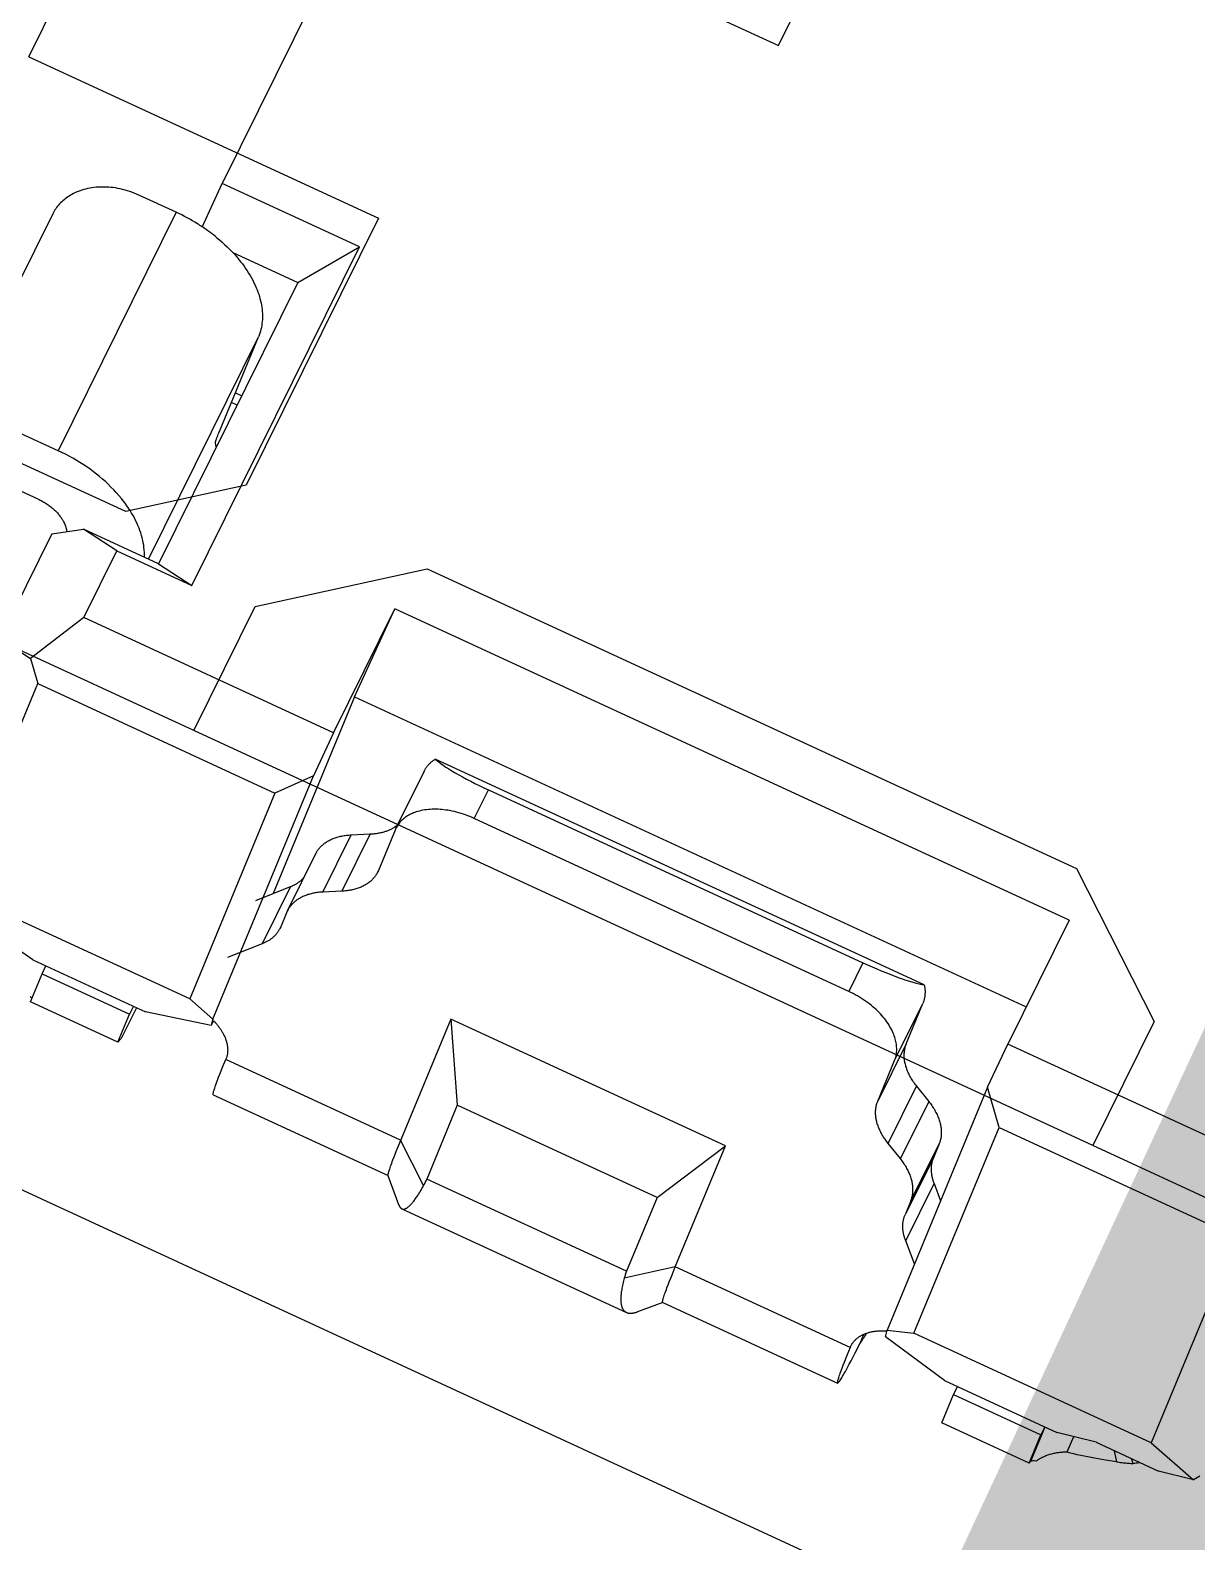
# Model space of a CAD drawing. Header units: millimetres. Extents: x 7 to 507, y -14 to 339.
# Drawn here: x 57.565 to 58.243, y 257.159 to 258.038 of the extents above; entities that cross this region are included whole.
import ezdxf

# ---------------------------------------------------------------- set-up
doc = ezdxf.new("R2010")
doc.units = ezdxf.units.MM
doc.header["$LTSCALE"] = 23.1
doc.layers.get('0').update_dxf_attribs({"linetype": 'CONTINUOUS'})
doc.layers.add('_139725', color=7, linetype='CONTINUOUS')
doc.layers.add('_424072', color=7, linetype='CONTINUOUS')
doc.styles.get("Standard").update_dxf_attribs({"font": 'simplex.shx', "width": 0.8})
doc.dimstyles.get("Standard").update_dxf_attribs({"dimtxt": 3, "dimasz": 3, "dimexe": 2, "dimexo": 0.35, "dimtad": 1, "dimdec": 3, "dimzin": 0, "dimdsep": 46, "dimtxsty": 'Standard', "dimcen": 0.09, "dimadec": 3, "dimazin": 0, "dimtol": 1, "dimtp": 0.001, "dimtm": 0.001, "dimtfac": 1, "dimtdec": 3, "dimtofl": 0, "dimtmove": 0, "dimatfit": 3, "dimfxl": 0, "dimtolj": 1, "dimtzin": 0, "dimarcsym": 0})

msp = doc.modelspace()

# ---------------------------------------------------------------- linework, layer by layer
at = {"color": 1}
for p, q in [((58.00025, 258.02943), (58.06889, 258.16803)), ((57.76071, 258.14005), (58.00025, 258.02943)), ((57.56445, 258.02291), (57.60563, 258.10607)), ((57.66034, 257.63121), (57.54056, 257.68652)), ((57.03317, 257.60747), (58.55755, 256.90352)), ((58.30276, 257.33454), (58.18298, 257.38985))]:
    msp.add_line(p, q, dxfattribs=at)
at = {"color": 4}
for p, q in [((57.56445, 258.02291), (57.7677, 257.92905)), ((57.7677, 257.92905), (57.69082, 257.77381)), ((57.62079, 257.75846), (57.46835, 257.82886)), ((57.69082, 257.77381), (57.62079, 257.75846)), ((57.69603, 257.70328), (57.79608, 257.7252)), ((57.79608, 257.7252), (58.17354, 257.55089)), ((57.66034, 257.63121), (57.69603, 257.70328)), ((58.18298, 257.38985), (57.66034, 257.63121)), ((58.17354, 257.55089), (58.21868, 257.46193)), ((58.21868, 257.46193), (58.18298, 257.38985))]:
    msp.add_line(p, q, dxfattribs=at)
at = {"layer": '_139725', "color": 7}
for p, q in [((57.72903, 258.05459), (57.67686, 257.94925)), ((57.66525, 257.92388), (57.67686, 257.94925)), ((57.75671, 257.91238), (57.67686, 257.94925)), ((57.65924, 257.71556), (57.75671, 257.91238)), ((57.72087, 257.89172), (57.75671, 257.91238)), ((57.68276, 257.90932), (57.72087, 257.89172)), ((57.72087, 257.89172), (57.63987, 257.72817)), ((57.68556, 257.82043), (57.68224, 257.82196)), ((57.6882, 257.82576), (57.68451, 257.82746)), ((57.57792, 257.7456), (57.54772, 257.68461)), ((57.57792, 257.7456), (57.59632, 257.74828)), ((57.61568, 257.73567), (57.59632, 257.74828)), ((57.63987, 257.72817), (57.59632, 257.74828)), ((57.59646, 257.69686), (57.61568, 257.73567)), ((57.61568, 257.73567), (57.65924, 257.71556)), ((57.63987, 257.72817), (57.65924, 257.71556)), ((57.74164, 257.62982), (57.77734, 257.70189)), ((57.7539, 257.65071), (57.77734, 257.70189)), ((58.16932, 257.52088), (57.77734, 257.70189)), ((57.59646, 257.69686), (57.56547, 257.67305)), ((57.74164, 257.62982), (57.59646, 257.69686)), ((57.54772, 257.68461), (57.56547, 257.67305)), ((57.56547, 257.67305), (57.56965, 257.65841)), ((57.52015, 257.53874), (57.56965, 257.65841)), ((57.56965, 257.65841), (57.70757, 257.59472)), ((57.7539, 257.65071), (57.70663, 257.53641)), ((57.7539, 257.65071), (58.14433, 257.47041)), ((57.74164, 257.62982), (57.72991, 257.60474)), ((57.67142, 257.46334), (57.72991, 257.60474)), ((57.72991, 257.60474), (57.70757, 257.59472)), ((57.70757, 257.59472), (57.65807, 257.47505)), ((57.65807, 257.47505), (57.52015, 257.53874)), ((58.16932, 257.52088), (58.13363, 257.4488)), ((57.56689, 257.49777), (57.54613, 257.5122)), ((57.56689, 257.49777), (57.63222, 257.4676)), ((57.65807, 257.47505), (57.67142, 257.46334)), ((57.67055, 257.45959), (57.63222, 257.4676)), ((57.67142, 257.46334), (57.67055, 257.45959)), ((57.67186, 257.46224), (57.67055, 257.45959)), ((58.1219, 257.42372), (58.13363, 257.4488)), ((58.27881, 257.38176), (58.13363, 257.4488)), ((58.1219, 257.42372), (58.06341, 257.28233)), ((58.12859, 257.4003), (58.1219, 257.42372)), ((58.07909, 257.28062), (58.12859, 257.4003)), ((58.12859, 257.4003), (58.26652, 257.33661)), ((58.26652, 257.33661), (58.21701, 257.21693)), ((58.06254, 257.27857), (58.06341, 257.28233)), ((58.09679, 257.25306), (58.06254, 257.27857)), ((58.06341, 257.28233), (58.07909, 257.28062)), ((58.21701, 257.21693), (58.07909, 257.28062)), ((58.09679, 257.25306), (58.16212, 257.22289)), ((58.18492, 257.21721), (58.16212, 257.22289)), ((58.18492, 257.21721), (58.22122, 257.20045)), ((58.21701, 257.21693), (58.24161, 257.19537)), ((58.24161, 257.19537), (58.22122, 257.20045)), ((58.24538, 257.19754), (58.24161, 257.19537))]:
    msp.add_line(p, q, dxfattribs=at)
at = {"layer": '_424072', "color": 7}
for p, q in [((57.65015, 257.9325), (57.62838, 257.94256)), ((57.57835, 257.9316), (57.53717, 257.84843)), ((57.67566, 257.80606), (57.69801, 257.86009)), ((57.58151, 257.79389), (57.55973, 257.80395)), ((57.67497, 257.80436), (57.67566, 257.80606)), ((57.67344, 257.79609), (57.67293, 257.79837)), ((57.56986, 257.76574), (57.54809, 257.77579)), ((58.08511, 257.48326), (57.80081, 257.61455)), ((57.79435, 257.60755), (57.77787, 257.57428)), ((57.83166, 257.59663), (58.04943, 257.49607)), ((57.77731, 257.57506), (57.7792, 257.57642)), ((58.0412, 257.47943), (57.82343, 257.58)), ((57.75197, 257.57047), (57.76295, 257.57097)), ((57.77743, 257.57329), (57.76768, 257.54974)), ((57.77788, 257.57428), (57.77743, 257.57329)), ((57.73121, 257.55943), (57.71474, 257.52616)), ((57.76768, 257.54974), (57.76723, 257.54875)), ((57.69637, 257.53235), (57.71665, 257.54038)), ((57.74648, 257.5377), (57.73549, 257.5372)), ((57.71429, 257.52517), (57.71093, 257.51705)), ((57.71474, 257.52616), (57.71429, 257.52517)), ((57.71093, 257.51705), (57.71048, 257.51606)), ((57.70017, 257.50712), (57.67989, 257.49908)), ((57.56541, 257.47329), (57.57221, 257.48972)), ((57.57221, 257.48972), (57.57446, 257.49427)), ((57.57221, 257.48972), (57.62302, 257.46626)), ((57.61622, 257.44983), (57.56541, 257.47329)), ((57.62714, 257.46994), (57.61823, 257.45196)), ((57.62527, 257.4708), (57.62302, 257.46626)), ((58.07451, 257.44892), (58.08426, 257.47247)), ((57.61622, 257.44983), (57.62302, 257.46626)), ((57.80975, 257.46334), (57.77974, 257.39076)), ((57.80975, 257.46334), (57.81359, 257.41319)), ((57.96945, 257.3896), (57.80975, 257.46334)), ((57.61622, 257.44983), (57.61823, 257.45196)), ((57.67713, 257.43529), (57.67901, 257.43988)), ((57.67907, 257.44002), (57.67901, 257.43988)), ((58.05804, 257.41565), (58.06778, 257.43921)), ((57.67171, 257.41925), (57.77334, 257.37232)), ((58.08056, 257.4243), (58.08767, 257.41544)), ((57.81359, 257.41319), (57.79585, 257.37032)), ((57.92973, 257.35955), (57.81359, 257.41319)), ((58.0712, 257.38218), (58.06408, 257.39104)), ((58.09371, 257.39083), (58.09035, 257.38271)), ((57.77974, 257.39076), (57.77806, 257.38662)), ((57.92973, 257.35955), (57.96945, 257.3896)), ((57.94033, 257.3192), (57.96945, 257.3896)), ((57.77326, 257.37241), (57.77946, 257.35556)), ((58.09077, 257.36762), (58.09459, 257.35772)), ((57.92973, 257.35955), (57.912, 257.31668)), ((58.07724, 257.35756), (58.07388, 257.34944)), ((57.78136, 257.35301), (57.91189, 257.29273)), ((58.07943, 257.32106), (58.07429, 257.33435)), ((57.93846, 257.31462), (57.94033, 257.3192)), ((57.93315, 257.29858), (57.91838, 257.29313)), ((57.93303, 257.29857), (58.03466, 257.25164)), ((58.04765, 257.27455), (58.04993, 257.27994)), ((58.04196, 257.27227), (58.04008, 257.26769)), ((58.04202, 257.27242), (58.04196, 257.27227)), ((58.04202, 257.27242), (58.04238, 257.27321)), ((58.09532, 257.22859), (58.10211, 257.24502)), ((58.10211, 257.24502), (58.10436, 257.24956)), ((58.10211, 257.24502), (58.15292, 257.22155)), ((58.14613, 257.20512), (58.09532, 257.22859)), ((58.15518, 257.2261), (58.15292, 257.22155)), ((58.14613, 257.20512), (58.15292, 257.22155)), ((58.17179, 257.22048), (58.16805, 257.21144)), ((58.19555, 257.2123), (58.19678, 257.20592)), ((58.20654, 257.20485), (58.20546, 257.20773)), ((58.14613, 257.20512), (58.14693, 257.20598))]:
    msp.add_line(p, q, dxfattribs=at)
at = {"layer": '_424072', "color": 9}
for p, q in [((57.65015, 257.9325), (57.58151, 257.79389)), ((57.63402, 257.73087), (57.69801, 257.86009)), ((57.82343, 257.58), (57.83166, 257.59663)), ((57.73549, 257.5372), (57.75197, 257.57047)), ((57.76295, 257.57097), (57.74648, 257.5377)), ((57.71665, 257.54038), (57.70017, 257.50712)), ((58.04943, 257.49607), (58.0412, 257.47943)), ((58.06778, 257.43921), (58.08426, 257.47247)), ((58.07451, 257.44892), (58.05804, 257.41565)), ((57.78064, 257.39295), (57.67901, 257.43988)), ((58.06408, 257.39104), (58.08056, 257.4243)), ((58.08767, 257.41544), (58.0712, 257.38218)), ((57.79403, 257.36653), (57.78064, 257.39295)), ((58.07724, 257.35756), (58.09371, 257.39083)), ((58.09035, 257.38271), (58.07388, 257.34944)), ((57.912, 257.31668), (57.79585, 257.37032)), ((58.07429, 257.33435), (58.09077, 257.36762)), ((57.94033, 257.3192), (57.91063, 257.31269)), ((58.04196, 257.27227), (57.94033, 257.3192)), ((58.04202, 257.27242), (58.04241, 257.2732)), ((58.15525, 257.22607), (58.14693, 257.20598))]:
    msp.add_line(p, q, dxfattribs=at)
at = {"layer": '_424072', "color": 7}
for points in [[(57.62838, 257.94256), (57.62708, 257.94313), (57.62578, 257.94367), (57.62445, 257.94418), (57.62312, 257.94465), (57.62176, 257.94508), (57.6204, 257.94547), (57.61903, 257.94583), (57.61764, 257.94615), (57.61625, 257.94642), (57.61485, 257.94666), (57.61344, 257.94686), (57.61221, 257.947), (57.61098, 257.94711), (57.60974, 257.94718), (57.6085, 257.94722), (57.60726, 257.94723), (57.60603, 257.9472), (57.60479, 257.94714), (57.60356, 257.94704), (57.60234, 257.94691), (57.60111, 257.94674), (57.5999, 257.94653), (57.59869, 257.94629), (57.59756, 257.94602), (57.59645, 257.94572), (57.59534, 257.94539), (57.59425, 257.94502), (57.59316, 257.94461), (57.5921, 257.94417), (57.59124, 257.94378), (57.59039, 257.94337), (57.58956, 257.94293), (57.58874, 257.94247), (57.58793, 257.94198), (57.58714, 257.94147), (57.58637, 257.94093), (57.58565, 257.94039), (57.58494, 257.93983), (57.58426, 257.93924), (57.58359, 257.93864), (57.58295, 257.93801), (57.58233, 257.93735), (57.58173, 257.93668), (57.58117, 257.93601), (57.58064, 257.93531), (57.58013, 257.9346), (57.57964, 257.93388), (57.57918, 257.93313), (57.57875, 257.93237), (57.57835, 257.9316)], [(57.67385, 257.91772), (57.67535, 257.91646), (57.67683, 257.91517), (57.67829, 257.91385), (57.67972, 257.9125), (57.68112, 257.91112), (57.68249, 257.90971), (57.68383, 257.90827), (57.68514, 257.90679), (57.68641, 257.90529), (57.68764, 257.90376), (57.68863, 257.90248), (57.68958, 257.90119), (57.69051, 257.89987), (57.69141, 257.89853), (57.69227, 257.89718), (57.69311, 257.8958), (57.6939, 257.8944), (57.69466, 257.89299), (57.69539, 257.89156), (57.69607, 257.8901), (57.69671, 257.88863), (57.69721, 257.8874), (57.69768, 257.88615), (57.69812, 257.88489), (57.69852, 257.88362), (57.69888, 257.88233), (57.69921, 257.88104), (57.69948, 257.87982), (57.69972, 257.8786), (57.69991, 257.87737), (57.70007, 257.87613), (57.70019, 257.87489), (57.70027, 257.87365), (57.7003, 257.87247), (57.7003, 257.8713), (57.70025, 257.87012), (57.70017, 257.86895), (57.70004, 257.86778), (57.69987, 257.86661), (57.69966, 257.8655), (57.69941, 257.86439), (57.69912, 257.8633), (57.69879, 257.86222), (57.69842, 257.86115), (57.69801, 257.86009)], [(57.67293, 257.79837), (57.67293, 257.79842), (57.67292, 257.79847), (57.67293, 257.79851), (57.67293, 257.79856), (57.67294, 257.79861), (57.67295, 257.79866), (57.67299, 257.79884), (57.67303, 257.79901), (57.67307, 257.79918), (57.67313, 257.79937), (57.67319, 257.79956), (57.67325, 257.79974), (57.67331, 257.79993), (57.67342, 257.80026), (57.67353, 257.80058), (57.67365, 257.80091), (57.67379, 257.80131), (57.67394, 257.8017), (57.67409, 257.8021), (57.67436, 257.8028), (57.67463, 257.80351), (57.67497, 257.80436)], [(57.63164, 257.732), (57.63167, 257.73339), (57.63164, 257.73477), (57.63156, 257.73615), (57.63143, 257.73754), (57.63125, 257.73891), (57.63102, 257.74028), (57.63073, 257.74174), (57.63038, 257.7432), (57.62999, 257.74464), (57.62955, 257.74606), (57.62906, 257.74748), (57.62854, 257.74887), (57.62793, 257.75037), (57.62727, 257.75184), (57.62657, 257.7533), (57.62584, 257.75474), (57.62506, 257.75615), (57.62425, 257.75755), (57.62334, 257.75902), (57.6224, 257.76048), (57.62142, 257.76191), (57.6204, 257.76331), (57.61936, 257.7647), (57.61828, 257.76606), (57.61684, 257.76779), (57.61535, 257.76948), (57.61382, 257.77114), (57.61224, 257.77276), (57.61062, 257.77433), (57.60897, 257.77587), (57.60728, 257.77737), (57.60555, 257.77883), (57.60379, 257.78025), (57.602, 257.78164), (57.60008, 257.78306), (57.59812, 257.78444), (57.59613, 257.78578), (57.59412, 257.78707), (57.59208, 257.78832), (57.59001, 257.78953), (57.58792, 257.79069), (57.58581, 257.7918), (57.58367, 257.79287), (57.58151, 257.79389)], [(57.56986, 257.76574), (57.57046, 257.76545), (57.57106, 257.76516), (57.57165, 257.76485), (57.57224, 257.76454), (57.57282, 257.76421), (57.57339, 257.76388), (57.57396, 257.76353), (57.57452, 257.76317), (57.57508, 257.76281), (57.57563, 257.76243), (57.57617, 257.76204), (57.57671, 257.76164), (57.57723, 257.76123), (57.57775, 257.76082), (57.5782, 257.76045), (57.57863, 257.76007), (57.57906, 257.75969), (57.57948, 257.7593), (57.5799, 257.7589), (57.5803, 257.75849), (57.5807, 257.75808), (57.58109, 257.75766), (57.58147, 257.75723), (57.58185, 257.75679), (57.58221, 257.75635), (57.58256, 257.7559), (57.5829, 257.75544), (57.58324, 257.75497), (57.58356, 257.7545)], [(57.58356, 257.7545), (57.58373, 257.75423), (57.5839, 257.75396), (57.58407, 257.75369), (57.58423, 257.75341), (57.58439, 257.75313), (57.58455, 257.75285), (57.5847, 257.75257), (57.58483, 257.75231), (57.58496, 257.75205), (57.58508, 257.75179), (57.5852, 257.75152), (57.58532, 257.75126), (57.58543, 257.75099), (57.58554, 257.75072), (57.58565, 257.75045), (57.58575, 257.75017), (57.58584, 257.7499), (57.58593, 257.74962), (57.58601, 257.74934), (57.58609, 257.74906), (57.58617, 257.74878), (57.58623, 257.7485), (57.5863, 257.74822), (57.58635, 257.74794), (57.5864, 257.74765), (57.58645, 257.74737), (57.58649, 257.74708), (57.58652, 257.74679)], [(57.79435, 257.60755), (57.7945, 257.60785), (57.79466, 257.60814), (57.79482, 257.60844), (57.795, 257.60873), (57.79517, 257.60901), (57.79536, 257.6093), (57.79554, 257.60957), (57.79574, 257.60985), (57.79594, 257.61012), (57.79614, 257.61039), (57.79636, 257.61065), (57.79657, 257.61091), (57.79679, 257.61116), (57.79702, 257.61141), (57.79726, 257.61167), (57.79751, 257.61192), (57.79776, 257.61217), (57.79802, 257.61241), (57.79828, 257.61265), (57.79854, 257.61288), (57.79881, 257.6131), (57.79909, 257.61333), (57.79937, 257.61354), (57.79965, 257.61375), (57.79993, 257.61396), (57.80022, 257.61416), (57.80052, 257.61436), (57.80081, 257.61455)], [(57.82343, 257.58), (57.82219, 257.58055), (57.82094, 257.58108), (57.81967, 257.58159), (57.8184, 257.58206), (57.81711, 257.58251), (57.81581, 257.58293), (57.81451, 257.58331), (57.81319, 257.58367), (57.81187, 257.584), (57.81054, 257.58429), (57.8092, 257.58455), (57.80808, 257.58475), (57.80695, 257.58492), (57.80582, 257.58506), (57.80469, 257.58518), (57.80355, 257.58527), (57.80242, 257.58533), (57.80128, 257.58537), (57.80015, 257.58537), (57.79901, 257.58535), (57.79788, 257.58529), (57.79675, 257.5852), (57.79562, 257.58507), (57.79462, 257.58493), (57.79362, 257.58476), (57.79263, 257.58456), (57.79165, 257.58433), (57.79067, 257.58407), (57.7897, 257.58377), (57.78895, 257.58351), (57.78821, 257.58323), (57.78748, 257.58293), (57.78675, 257.5826), (57.78604, 257.58225), (57.78534, 257.58188), (57.78465, 257.58148), (57.78404, 257.58109), (57.78343, 257.58067), (57.78284, 257.58024), (57.78227, 257.57978), (57.78171, 257.5793), (57.78118, 257.5788), (57.78066, 257.57828), (57.7802, 257.57776), (57.77975, 257.57722), (57.77932, 257.57666), (57.77892, 257.57609), (57.77855, 257.5755), (57.7782, 257.5749), (57.77788, 257.57428)], [(57.73121, 257.55943), (57.73144, 257.55987), (57.73168, 257.5603), (57.73194, 257.56073), (57.7322, 257.56114), (57.73249, 257.56156), (57.73278, 257.56196), (57.73308, 257.56235), (57.7334, 257.56274), (57.73373, 257.56311), (57.73406, 257.56348), (57.73441, 257.56384), (57.73479, 257.5642), (57.73518, 257.56456), (57.73558, 257.5649), (57.73599, 257.56523), (57.73641, 257.56555), (57.73684, 257.56586), (57.73727, 257.56616), (57.73772, 257.56645), (57.73817, 257.56672), (57.73862, 257.56698), (57.73908, 257.56724), (57.73965, 257.56753), (57.74022, 257.56781), (57.7408, 257.56807), (57.74139, 257.56831), (57.74199, 257.56854), (57.74258, 257.56876), (57.74319, 257.56896), (57.7438, 257.56915), (57.74441, 257.56932), (57.74503, 257.56948), (57.74571, 257.56965), (57.7464, 257.56979), (57.74709, 257.56993), (57.74778, 257.57005), (57.74847, 257.57015), (57.74917, 257.57024), (57.74987, 257.57032), (57.75057, 257.57038), (57.75127, 257.57043), (57.75197, 257.57047)], [(57.76295, 257.57097), (57.76349, 257.571), (57.76403, 257.57103), (57.76456, 257.57108), (57.7651, 257.57113), (57.76563, 257.57118), (57.76617, 257.57125), (57.7667, 257.57133), (57.76718, 257.5714), (57.76766, 257.57148), (57.76814, 257.57157), (57.76862, 257.57166), (57.7691, 257.57177), (57.76958, 257.57188), (57.77005, 257.572), (57.77052, 257.57212), (57.77099, 257.57225), (57.77146, 257.57239), (57.77192, 257.57254), (57.77239, 257.5727), (57.77284, 257.57286), (57.7733, 257.57304), (57.77375, 257.57322), (57.7742, 257.57341), (57.77464, 257.57361), (57.77508, 257.57382), (57.77552, 257.57403), (57.77594, 257.57426), (57.77637, 257.57449)], [(57.71665, 257.54038), (57.717, 257.54053), (57.71735, 257.54068), (57.7177, 257.54083), (57.71805, 257.54099), (57.71839, 257.54115), (57.71873, 257.54132), (57.71907, 257.5415), (57.71941, 257.54168), (57.71974, 257.54187), (57.72007, 257.54206), (57.72039, 257.54226), (57.72072, 257.54247), (57.72103, 257.54268), (57.72133, 257.54288), (57.72162, 257.54309), (57.7219, 257.5433), (57.72219, 257.54352), (57.72246, 257.54374), (57.72274, 257.54397), (57.72301, 257.54421), (57.72327, 257.54445), (57.72353, 257.54469), (57.72379, 257.54494), (57.72403, 257.54519), (57.72428, 257.54545), (57.72452, 257.54571)], [(57.76723, 257.54875), (57.767, 257.54831), (57.76676, 257.54787), (57.76651, 257.54745), (57.76624, 257.54703), (57.76596, 257.54662), (57.76567, 257.54621), (57.76536, 257.54582), (57.76505, 257.54543), (57.76472, 257.54506), (57.76438, 257.54469), (57.76404, 257.54434), (57.76366, 257.54397), (57.76327, 257.54362), (57.76287, 257.54327), (57.76246, 257.54294), (57.76204, 257.54262), (57.76161, 257.54231), (57.76117, 257.54201), (57.76073, 257.54173), (57.76028, 257.54145), (57.75982, 257.54119), (57.75936, 257.54093), (57.7588, 257.54064), (57.75822, 257.54037), (57.75764, 257.54011), (57.75705, 257.53986), (57.75646, 257.53963), (57.75586, 257.53942), (57.75526, 257.53921), (57.75465, 257.53903), (57.75404, 257.53885), (57.75342, 257.53869), (57.75274, 257.53853), (57.75205, 257.53838), (57.75136, 257.53825), (57.75067, 257.53813), (57.74997, 257.53802), (57.74928, 257.53793), (57.74858, 257.53786), (57.74788, 257.53779), (57.74718, 257.53774), (57.74648, 257.5377)], [(57.73549, 257.5372), (57.73479, 257.53716), (57.73409, 257.53711), (57.73339, 257.53705), (57.7327, 257.53697), (57.732, 257.53688), (57.7313, 257.53678), (57.73061, 257.53666), (57.72992, 257.53653), (57.72924, 257.53638), (57.72855, 257.53622), (57.72794, 257.53606), (57.72732, 257.53588), (57.72671, 257.53569), (57.72611, 257.53549), (57.72551, 257.53528), (57.72492, 257.53505), (57.72433, 257.5348), (57.72375, 257.53454), (57.72318, 257.53426), (57.72261, 257.53397), (57.72215, 257.53372), (57.72169, 257.53346), (57.72124, 257.53318), (57.7208, 257.53289), (57.72036, 257.5326), (57.71994, 257.53229), (57.71952, 257.53197), (57.71911, 257.53163), (57.71871, 257.53129), (57.71832, 257.53094), (57.71794, 257.53057), (57.71759, 257.53021), (57.71725, 257.52985), (57.71692, 257.52947), (57.71661, 257.52909), (57.7163, 257.52869), (57.71601, 257.52829), (57.71573, 257.52788), (57.71546, 257.52746), (57.71521, 257.52703), (57.71497, 257.5266), (57.71474, 257.52616)], [(57.71048, 257.51606), (57.7103, 257.51571), (57.71012, 257.51536), (57.70992, 257.51502), (57.70972, 257.51469), (57.7095, 257.51436), (57.70928, 257.51403), (57.70906, 257.51371), (57.70882, 257.5134), (57.70858, 257.51309), (57.70833, 257.51278), (57.70807, 257.51248), (57.7078, 257.51219), (57.70753, 257.5119), (57.70726, 257.51162), (57.70697, 257.51135), (57.70669, 257.51108), (57.70639, 257.51082), (57.70606, 257.51054), (57.70573, 257.51027), (57.70539, 257.51001), (57.70505, 257.50975), (57.7047, 257.50951), (57.70434, 257.50927), (57.70398, 257.50904), (57.70362, 257.50881), (57.70325, 257.50859), (57.70288, 257.50839), (57.7025, 257.50818), (57.70212, 257.50799), (57.70174, 257.5078), (57.70135, 257.50762), (57.70096, 257.50745), (57.70057, 257.50728), (57.70017, 257.50712)], [(58.06778, 257.43921), (58.06804, 257.43988), (58.06828, 257.44056), (58.06848, 257.44126), (58.06865, 257.44196), (58.06879, 257.44267), (58.0689, 257.44339), (58.06898, 257.44411), (58.06904, 257.44487), (58.06906, 257.44564), (58.06905, 257.44641), (58.06901, 257.44718), (58.06895, 257.44794), (58.06886, 257.44871), (58.06874, 257.44946), (58.06858, 257.45029), (58.06839, 257.4511), (58.06817, 257.45191), (58.06793, 257.45271), (58.06766, 257.45351), (58.06737, 257.45429), (58.06706, 257.45507), (58.06663, 257.45605), (58.06616, 257.45701), (58.06567, 257.45796), (58.06515, 257.45889), (58.06459, 257.45981), (58.06402, 257.46071), (58.06335, 257.4617), (58.06265, 257.46266), (58.06192, 257.46361), (58.06116, 257.46453), (58.06039, 257.46544), (58.05959, 257.46633), (58.05876, 257.46719), (58.05792, 257.46804), (58.05705, 257.46887), (58.05617, 257.46968), (58.05526, 257.47046), (58.05435, 257.47123), (58.05324, 257.47212), (58.05212, 257.47297), (58.05097, 257.4738), (58.0498, 257.47461), (58.04862, 257.47538), (58.04742, 257.47613), (58.04621, 257.47684), (58.04497, 257.47753), (58.04373, 257.4782), (58.04247, 257.47883), (58.0412, 257.47943)], [(58.08511, 257.48326), (58.08518, 257.48289), (58.08525, 257.48252), (58.0853, 257.48214), (58.08536, 257.48177), (58.0854, 257.4814), (58.08544, 257.48102), (58.08547, 257.48064), (58.0855, 257.48027), (58.08552, 257.47989), (58.08553, 257.47951), (58.08553, 257.47913), (58.08553, 257.47875), (58.08552, 257.47838), (58.0855, 257.478), (58.08548, 257.47762), (58.08544, 257.47727), (58.08541, 257.47692), (58.08536, 257.47656), (58.08531, 257.47621), (58.08525, 257.47586), (58.08518, 257.47552), (58.08511, 257.47517), (58.08503, 257.47482), (58.08494, 257.47448), (58.08484, 257.47414), (58.08474, 257.4738), (58.08463, 257.47346), (58.08451, 257.47313), (58.08439, 257.4728), (58.08426, 257.47247)], [(57.67197, 257.46228), (57.67226, 257.46197), (57.67256, 257.46166), (57.67284, 257.46135), (57.67313, 257.46103), (57.67341, 257.46071), (57.67369, 257.46038), (57.67397, 257.46005), (57.67424, 257.45971), (57.67451, 257.45937), (57.67478, 257.45903), (57.67504, 257.45868), (57.67529, 257.45833), (57.67554, 257.45798), (57.67579, 257.45762), (57.67603, 257.45726), (57.67627, 257.4569), (57.6765, 257.45653), (57.67673, 257.45616), (57.67695, 257.45579)], [(57.67695, 257.45579), (57.6772, 257.45534), (57.67745, 257.4549), (57.67769, 257.45444), (57.67791, 257.45398), (57.67813, 257.45352), (57.67834, 257.45305), (57.67854, 257.45258), (57.67874, 257.45211), (57.67891, 257.45163), (57.67907, 257.45118), (57.67922, 257.45073), (57.67935, 257.45028), (57.67948, 257.44983), (57.67959, 257.44937), (57.6797, 257.44892), (57.67979, 257.44845), (57.67987, 257.44799), (57.67994, 257.44752), (57.67999, 257.44714), (57.68003, 257.44675), (57.68006, 257.44635), (57.68008, 257.44596), (57.68009, 257.44557), (57.68009, 257.44518), (57.68008, 257.44479), (57.68006, 257.44439), (57.68003, 257.444), (57.67999, 257.44361), (57.67994, 257.44324), (57.67989, 257.44288), (57.67982, 257.44251), (57.67974, 257.44215), (57.67965, 257.44178), (57.67956, 257.44143), (57.67945, 257.44107), (57.67933, 257.44072), (57.67921, 257.44037), (57.67907, 257.44002)], [(58.07451, 257.44892), (58.07432, 257.44843), (58.07415, 257.44793), (58.07399, 257.44743), (58.07384, 257.44693), (58.07371, 257.44642), (58.0736, 257.4459), (58.0735, 257.44538), (58.07342, 257.44486), (58.07335, 257.44434), (58.0733, 257.44381), (58.07327, 257.44329), (58.07324, 257.44272), (58.07324, 257.44215), (58.07325, 257.44158), (58.07328, 257.44102), (58.07332, 257.44045), (58.07338, 257.43989), (58.07346, 257.43932), (58.07355, 257.43876), (58.07365, 257.43821), (58.07376, 257.43765), (58.07389, 257.4371), (58.07407, 257.43643), (58.07426, 257.43577), (58.07447, 257.43511), (58.07469, 257.43445), (58.07493, 257.43381), (58.07519, 257.43317), (58.07546, 257.43253), (58.07575, 257.4319), (58.07605, 257.43128), (58.07636, 257.43066), (58.07672, 257.42999), (58.0771, 257.42933), (58.07749, 257.42867), (58.07789, 257.42802), (58.07831, 257.42738), (58.07873, 257.42675), (58.07917, 257.42612), (58.07962, 257.42551), (58.08008, 257.4249), (58.08056, 257.4243)], [(57.67171, 257.41925), (57.67168, 257.41927), (57.67165, 257.41931), (57.67164, 257.41935), (57.67162, 257.41939), (57.67161, 257.41947), (57.6716, 257.41954), (57.67161, 257.41961), (57.67161, 257.41969), (57.67163, 257.4199), (57.67167, 257.42012), (57.67171, 257.42033), (57.67176, 257.42055), (57.67181, 257.42076), (57.67192, 257.42119), (57.67204, 257.42162), (57.67217, 257.42205), (57.6723, 257.42247), (57.67256, 257.42325), (57.67282, 257.42402), (57.67309, 257.42479), (57.67344, 257.42577), (57.6738, 257.42675), (57.67416, 257.42772), (57.67483, 257.42948), (57.67551, 257.43123), (57.67632, 257.43326), (57.67713, 257.43529)], [(58.06408, 257.39104), (58.06361, 257.39164), (58.06315, 257.39224), (58.0627, 257.39286), (58.06226, 257.39348), (58.06183, 257.39411), (58.06142, 257.39475), (58.06101, 257.3954), (58.06062, 257.39606), (58.06025, 257.39673), (58.05989, 257.3974), (58.05958, 257.39801), (58.05928, 257.39864), (58.05899, 257.39927), (58.05872, 257.3999), (58.05846, 257.40054), (58.05822, 257.40119), (58.05799, 257.40184), (58.05778, 257.4025), (58.05759, 257.40316), (58.05742, 257.40383), (58.05729, 257.40439), (58.05717, 257.40494), (58.05707, 257.4055), (58.05698, 257.40606), (58.05691, 257.40662), (58.05685, 257.40719), (58.05681, 257.40775), (58.05678, 257.40832), (58.05676, 257.40889), (58.05677, 257.40945), (58.05679, 257.41002), (58.05683, 257.41055), (58.05688, 257.41107), (58.05695, 257.4116), (58.05703, 257.41212), (58.05712, 257.41264), (58.05724, 257.41315), (58.05737, 257.41366), (58.05751, 257.41417), (58.05767, 257.41467), (58.05785, 257.41516), (58.05804, 257.41565)], [(58.08767, 257.41544), (58.08814, 257.41484), (58.08861, 257.41424), (58.08906, 257.41362), (58.0895, 257.413), (58.08992, 257.41237), (58.09034, 257.41173), (58.09074, 257.41108), (58.09113, 257.41042), (58.0915, 257.40976), (58.09186, 257.40908), (58.09218, 257.40847), (58.09248, 257.40784), (58.09276, 257.40721), (58.09304, 257.40658), (58.09329, 257.40594), (58.09354, 257.40529), (58.09376, 257.40464), (58.09397, 257.40398), (58.09416, 257.40332), (58.09434, 257.40265), (58.09447, 257.4021), (58.09458, 257.40154), (58.09468, 257.40098), (58.09477, 257.40042), (58.09485, 257.39986), (58.09491, 257.39929), (58.09495, 257.39873), (58.09498, 257.39816), (58.09499, 257.3976), (58.09499, 257.39703), (58.09496, 257.39646), (58.09493, 257.39593), (58.09488, 257.39541), (58.09481, 257.39488), (58.09473, 257.39436), (58.09463, 257.39384), (58.09452, 257.39333), (58.09439, 257.39282), (58.09424, 257.39231), (58.09408, 257.39181), (58.09391, 257.39132), (58.09371, 257.39083)], [(57.77806, 257.38662), (57.77728, 257.38467), (57.77662, 257.38297), (57.77597, 257.38126), (57.7756, 257.38031), (57.77525, 257.37935), (57.7749, 257.37838), (57.77462, 257.37761), (57.77435, 257.37683), (57.77409, 257.37604), (57.7739, 257.37545), (57.77372, 257.37486), (57.77355, 257.37426), (57.77346, 257.37392), (57.77337, 257.37358), (57.77332, 257.37332), (57.77327, 257.37305), (57.77325, 257.37292), (57.77324, 257.37279), (57.77323, 257.37266), (57.77323, 257.3726), (57.77324, 257.37253), (57.77325, 257.37247), (57.77326, 257.37241)], [(58.07724, 257.35756), (58.07743, 257.35805), (58.07761, 257.35855), (58.07777, 257.35905), (58.07791, 257.35955), (58.07804, 257.36006), (58.07816, 257.36058), (58.07825, 257.3611), (58.07834, 257.36162), (58.0784, 257.36214), (58.07845, 257.36267), (58.07849, 257.36319), (58.07851, 257.36376), (58.07852, 257.36433), (58.0785, 257.3649), (58.07848, 257.36546), (58.07843, 257.36603), (58.07837, 257.36659), (58.0783, 257.36716), (58.07821, 257.36772), (58.07811, 257.36827), (58.07799, 257.36883), (58.07786, 257.36938), (58.07769, 257.37005), (58.0775, 257.37071), (58.07729, 257.37137), (58.07706, 257.37203), (58.07682, 257.37267), (58.07656, 257.37331), (58.07629, 257.37395), (58.076, 257.37458), (58.0757, 257.3752), (58.07539, 257.37582), (58.07503, 257.37649), (58.07466, 257.37716), (58.07427, 257.37781), (58.07386, 257.37846), (58.07345, 257.3791), (58.07302, 257.37973), (58.07258, 257.38036), (58.07213, 257.38097), (58.07167, 257.38158), (58.0712, 257.38218)], [(58.09035, 257.38271), (58.09021, 257.38233), (58.09007, 257.38196), (58.08994, 257.38158), (58.08982, 257.3812), (58.08971, 257.38081), (58.0896, 257.38043), (58.08951, 257.38004), (58.08943, 257.37965), (58.08935, 257.37925), (58.08929, 257.37884), (58.08923, 257.37843), (58.08918, 257.37802), (58.08914, 257.37761), (58.08911, 257.3772), (58.08909, 257.37678), (58.08908, 257.37637), (58.08908, 257.37595), (58.08909, 257.37554), (58.0891, 257.37506), (58.08913, 257.37458), (58.08918, 257.37411), (58.08923, 257.37363), (58.08929, 257.37316), (58.08936, 257.37269), (58.08945, 257.37221), (58.08954, 257.37174), (58.08964, 257.37128), (58.08975, 257.37081), (58.08987, 257.37034), (58.09, 257.36988), (58.09014, 257.36942), (58.09028, 257.36897), (58.09044, 257.36852), (58.0906, 257.36807), (58.09077, 257.36762)], [(57.78136, 257.35301), (57.7815, 257.35295), (57.78165, 257.35291), (57.78181, 257.35287), (57.78196, 257.35284), (57.78212, 257.35283), (57.78228, 257.35282), (57.78244, 257.35282), (57.78262, 257.35284), (57.7828, 257.35287), (57.78298, 257.35292), (57.78316, 257.35297), (57.78333, 257.35303), (57.7835, 257.3531), (57.78367, 257.35318), (57.78392, 257.35331), (57.78416, 257.35344), (57.78439, 257.35359), (57.78461, 257.35375), (57.78484, 257.35391), (57.78505, 257.35408), (57.78532, 257.35431), (57.78559, 257.35454), (57.78584, 257.35478), (57.78609, 257.35502), (57.78634, 257.35527), (57.78658, 257.35553), (57.78693, 257.35591), (57.78727, 257.3563), (57.7876, 257.3567), (57.78793, 257.3571), (57.78825, 257.35751), (57.78862, 257.358), (57.78899, 257.3585), (57.78935, 257.359), (57.7897, 257.3595), (57.79005, 257.36001), (57.79055, 257.36076), (57.79104, 257.36151), (57.79152, 257.36227), (57.79199, 257.36303), (57.79251, 257.3639), (57.79303, 257.36477), (57.79354, 257.36565), (57.79403, 257.36653)], [(57.77946, 257.35556), (57.7795, 257.35545), (57.77954, 257.35535), (57.77958, 257.35525), (57.77962, 257.35515), (57.77966, 257.35505), (57.77971, 257.35495), (57.77975, 257.35485), (57.7798, 257.35475), (57.77985, 257.35465), (57.77988, 257.35458), (57.77992, 257.35452), (57.77996, 257.35445), (57.77999, 257.35439), (57.78003, 257.35433), (57.78007, 257.35426), (57.78011, 257.3542), (57.78015, 257.35414), (57.78019, 257.35408), (57.78023, 257.35402), (57.78027, 257.35396), (57.78032, 257.3539), (57.78036, 257.35384), (57.78041, 257.35378), (57.78046, 257.35372), (57.78051, 257.35367), (57.78056, 257.35362), (57.78061, 257.35356), (57.78066, 257.35351), (57.78071, 257.35346), (57.78076, 257.35341), (57.78082, 257.35336), (57.78087, 257.35332), (57.78093, 257.35327), (57.78099, 257.35323), (57.78105, 257.35319), (57.78111, 257.35315), (57.78117, 257.35311), (57.78123, 257.35308), (57.78129, 257.35305), (57.78136, 257.35301)], [(58.07429, 257.33435), (58.07412, 257.3348), (58.07396, 257.33525), (58.07381, 257.3357), (58.07366, 257.33616), (58.07353, 257.33662), (58.0734, 257.33708), (58.07328, 257.33754), (58.07317, 257.33801), (58.07306, 257.33848), (58.07297, 257.33895), (58.07289, 257.33942), (58.07282, 257.33989), (58.07275, 257.34037), (58.0727, 257.34084), (58.07266, 257.34132), (58.07263, 257.3418), (58.07261, 257.34227), (58.0726, 257.34269), (58.07261, 257.3431), (58.07262, 257.34352), (58.07264, 257.34393), (58.07267, 257.34434), (58.07271, 257.34476), (58.07275, 257.34517), (58.07281, 257.34558), (58.07288, 257.34599), (58.07295, 257.34638), (58.07304, 257.34677), (58.07313, 257.34716), (58.07323, 257.34755), (58.07334, 257.34793), (58.07346, 257.34832), (58.07359, 257.34869), (58.07373, 257.34907), (58.07388, 257.34944)], [(57.91063, 257.31269), (57.91041, 257.31185), (57.9102, 257.31102), (57.91, 257.31017), (57.9098, 257.30933), (57.90962, 257.30849), (57.90945, 257.30764), (57.90929, 257.30679), (57.90915, 257.30593), (57.90902, 257.30508), (57.90893, 257.30444), (57.90885, 257.30381), (57.90878, 257.30317), (57.90873, 257.30253), (57.90869, 257.30189), (57.90866, 257.30134), (57.90864, 257.30079), (57.90864, 257.30024), (57.90865, 257.29969), (57.90868, 257.29914), (57.90871, 257.29876), (57.90874, 257.29837), (57.90879, 257.29799), (57.90885, 257.29761), (57.90891, 257.29722), (57.909, 257.29685), (57.90906, 257.29658), (57.90914, 257.29631), (57.90922, 257.29604), (57.90931, 257.29578), (57.90941, 257.29552), (57.90952, 257.29526), (57.90964, 257.29501), (57.90975, 257.29479), (57.90987, 257.29459), (57.91, 257.29438), (57.91014, 257.29418), (57.91029, 257.29399), (57.91044, 257.29381), (57.91061, 257.29364), (57.91077, 257.29348), (57.91094, 257.29333), (57.91112, 257.29319), (57.91131, 257.29306), (57.9115, 257.29294), (57.91169, 257.29283), (57.9119, 257.29273)], [(57.93303, 257.29857), (57.933, 257.2986), (57.93298, 257.29863), (57.93296, 257.29867), (57.93295, 257.29871), (57.93293, 257.29879), (57.93293, 257.29886), (57.93293, 257.29894), (57.93293, 257.29901), (57.93296, 257.29922), (57.93299, 257.29944), (57.93303, 257.29966), (57.93308, 257.29987), (57.93313, 257.30009), (57.93324, 257.30052), (57.93337, 257.30094), (57.93349, 257.30137), (57.93363, 257.30179), (57.93388, 257.30257), (57.93414, 257.30334), (57.93441, 257.30412), (57.93476, 257.3051), (57.93512, 257.30607), (57.93548, 257.30704), (57.93615, 257.3088), (57.93684, 257.31055), (57.93764, 257.31259), (57.93846, 257.31462)], [(57.9119, 257.29273), (57.91202, 257.29268), (57.91215, 257.29263), (57.91228, 257.29258), (57.91241, 257.29253), (57.91254, 257.29249), (57.91267, 257.29246), (57.9128, 257.29242), (57.91294, 257.29239), (57.91307, 257.29237), (57.91321, 257.29234), (57.91337, 257.29232), (57.91354, 257.2923), (57.91371, 257.29228), (57.91388, 257.29227), (57.91405, 257.29227), (57.91422, 257.29226), (57.91439, 257.29226), (57.91456, 257.29227), (57.91472, 257.29228), (57.91489, 257.29229), (57.91506, 257.29231), (57.91523, 257.29233), (57.9154, 257.29235), (57.91557, 257.29237), (57.91579, 257.29241), (57.91601, 257.29245), (57.91623, 257.29249), (57.91645, 257.29254), (57.91667, 257.29259), (57.91689, 257.29265), (57.9171, 257.29271), (57.91732, 257.29277), (57.91753, 257.29284), (57.91775, 257.29291), (57.91796, 257.29298), (57.91817, 257.29305), (57.91838, 257.29313)], [(58.04238, 257.27321), (58.04254, 257.27352), (58.0427, 257.27382), (58.04288, 257.27412), (58.04306, 257.27442), (58.04325, 257.27471), (58.04345, 257.27499), (58.04366, 257.27527), (58.04387, 257.27555), (58.04409, 257.27582), (58.04432, 257.27608), (58.04456, 257.27635), (58.04481, 257.27661), (58.04506, 257.27686), (58.04533, 257.27711), (58.0456, 257.27735), (58.04587, 257.27759), (58.04615, 257.27781), (58.04644, 257.27804), (58.04673, 257.27825), (58.04702, 257.27846), (58.04738, 257.2787), (58.04774, 257.27892), (58.04811, 257.27914), (58.04848, 257.27936), (58.04886, 257.27956), (58.04924, 257.27975), (58.04963, 257.27993), (58.05002, 257.28011), (58.05042, 257.28027), (58.05085, 257.28045), (58.05129, 257.28061), (58.05172, 257.28076), (58.05217, 257.2809), (58.05261, 257.28103), (58.05306, 257.28116), (58.05351, 257.28127), (58.05396, 257.28138), (58.05441, 257.28148)], [(58.05441, 257.28148), (58.05482, 257.28156), (58.05524, 257.28164), (58.05565, 257.28171), (58.05607, 257.28177), (58.05649, 257.28183), (58.05694, 257.28188), (58.05739, 257.28193), (58.05783, 257.28197), (58.05828, 257.282), (58.05873, 257.28203), (58.05918, 257.28205), (58.05964, 257.28207), (58.06009, 257.28207), (58.06054, 257.28208), (58.06099, 257.28207), (58.06144, 257.28206), (58.06189, 257.28205), (58.06234, 257.28203), (58.06279, 257.282), (58.06324, 257.28197)], [(58.03466, 257.25164), (58.0347, 257.25163), (58.03475, 257.25164), (58.0348, 257.25166), (58.03484, 257.25168), (58.03492, 257.25173), (58.03499, 257.25179), (58.03505, 257.25185), (58.03511, 257.25191), (58.0353, 257.25212), (58.03547, 257.25233), (58.0357, 257.25264), (58.03592, 257.25295), (58.03632, 257.25355), (58.03671, 257.25415), (58.03708, 257.25476), (58.03759, 257.25561), (58.03809, 257.25647), (58.03858, 257.25733), (58.03919, 257.25842), (58.0398, 257.25952), (58.0404, 257.26062), (58.04148, 257.26261), (58.04253, 257.26461), (58.04375, 257.26694), (58.04496, 257.26927), (58.04765, 257.27455)], [(58.04008, 257.26769), (58.03927, 257.26566), (58.03846, 257.26362), (58.03778, 257.26187), (58.03711, 257.26011), (58.03675, 257.25914), (58.03639, 257.25817), (58.03604, 257.25719), (58.03577, 257.25641), (58.0355, 257.25564), (58.03525, 257.25486), (58.03512, 257.25444), (58.03499, 257.25401), (58.03487, 257.25359), (58.03476, 257.25316), (58.03471, 257.25294), (58.03466, 257.25273), (58.03462, 257.25251), (58.03458, 257.2523), (58.03456, 257.25208), (58.03455, 257.25201), (58.03455, 257.25193), (58.03456, 257.25186), (58.03457, 257.25178), (58.03458, 257.25174), (58.0346, 257.2517), (58.03463, 257.25167), (58.03466, 257.25164)], [(58.16805, 257.21144), (58.16744, 257.21144), (58.16683, 257.21144), (58.16622, 257.21142), (58.16561, 257.2114), (58.16499, 257.21136), (58.16438, 257.21131), (58.16377, 257.21125), (58.16316, 257.21118), (58.16256, 257.2111), (58.16195, 257.21101), (58.16134, 257.2109), (58.16074, 257.21079), (58.16014, 257.21066), (58.15954, 257.21052), (58.15895, 257.21036), (58.15836, 257.2102), (58.15781, 257.21003), (58.15727, 257.20986), (58.15674, 257.20968), (58.15621, 257.20948), (58.15568, 257.20927), (58.15516, 257.20905), (58.15464, 257.20883), (58.15413, 257.20859), (58.15362, 257.20834), (58.15312, 257.20807), (58.15262, 257.2078), (58.15214, 257.20752), (58.15165, 257.20722), (58.15118, 257.20692), (58.15072, 257.2066), (58.15026, 257.20627)], [(58.19678, 257.20592), (58.19045, 257.20691), (58.18834, 257.20725), (58.18623, 257.2076), (58.18413, 257.20796), (58.1821, 257.20833), (58.18008, 257.20872), (58.17807, 257.20912), (58.17605, 257.20954), (58.17405, 257.20999), (58.17204, 257.21045), (58.17004, 257.21093), (58.16805, 257.21144)], [(58.19678, 257.20592), (58.1976, 257.20579), (58.19842, 257.20567), (58.19925, 257.20555), (58.19997, 257.20545), (58.2007, 257.20536), (58.20143, 257.20528), (58.20216, 257.2052), (58.20289, 257.20512), (58.20362, 257.20506), (58.20435, 257.205), (58.20508, 257.20494), (58.20581, 257.20489), (58.20654, 257.20485)]]:
    msp.add_lwpolyline(points, dxfattribs=at)
for centre, radius, start, end in [((57.60277, 257.82985), 0.11306, 58.05571, 65.22051), ((57.60427, 257.83231), 0.11017, 56.32783, 58.04457), ((57.60622, 257.83519), 0.1067, 50.67005, 56.34137), ((57.76582, 257.59309), 0.02139, 299.56635, 302.49874), ((57.69469, 257.50965), 0.42408, 326.33359, 327.28943), ((58.18978, 257.29913), 0.09575, 280.08264, 282.14078)]:
    msp.add_arc(centre, radius, start, end, dxfattribs=at)
for centre, major_axis, ratio, start_param, end_param in [((57.83569, 257.60089), (0.03645, -0.01654), 0.138515, -2.777661, -1.618382), ((58.05345, 257.50032), (0.03645, -0.01654), 0.138515, -1.618382, -0.459102), ((57.53718, 257.48755), (0.02916, -0.01323), 0.138515, 0.210474, 0.336811), ((57.74169, 257.47707), (-0.04228, 0.11983), 0.342945, -2.848711, -2.776576), ((58.03205, 257.34299), (0.12126, 0.04278), 0.371882, 2.819478, 2.891612), ((58.17597, 257.19257), (0.02916, -0.01323), 0.138515, 2.70961, 3.094007)]:
    msp.add_ellipse(centre, major_axis=major_axis, ratio=ratio, start_param=start_param, end_param=end_param, dxfattribs=at)

# ---------------------------------------------------------------- leaders
at = {"color": 2}
msp.add_leader([(59.17728, 259.45381), (51.77701, 233.007), (48.77701, 233.007)], dimstyle='Standard', override={"dimtad": 0}, dxfattribs=at)

doc.saveas('drawing.dxf')
